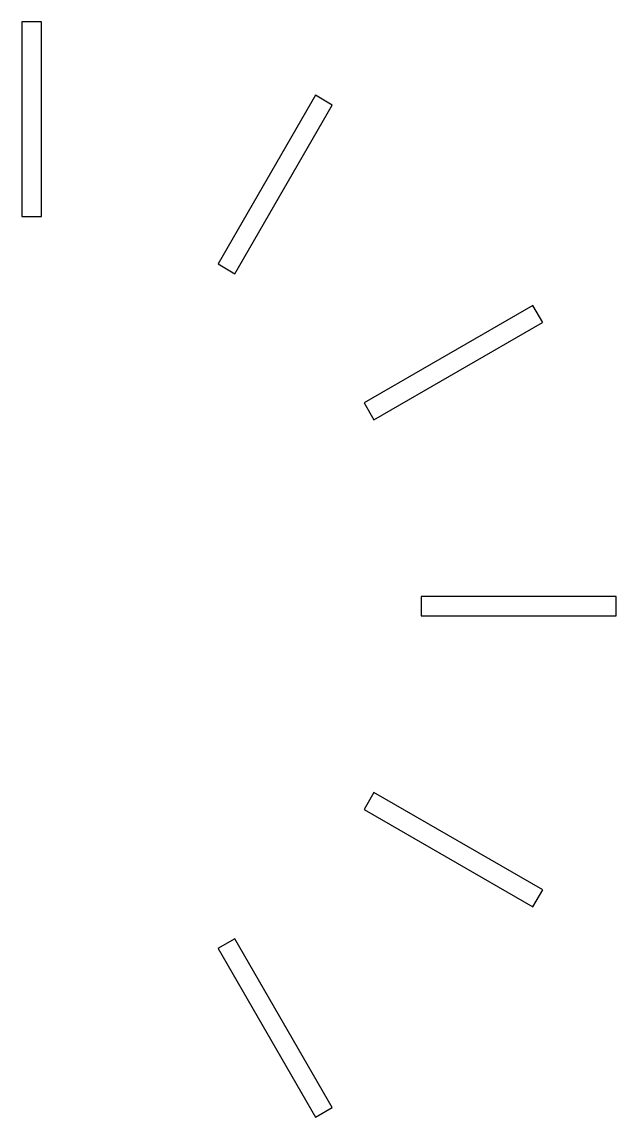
# Model space of a CAD drawing. Extents: x -1 to 128, y -71 to 138.
# Drawn here: x 111.49 to 121.25, y -13.89 to 4.11 of the extents above; entities that cross this region are included whole.
import ezdxf

# ---------------------------------------------------------------- set-up
doc = ezdxf.new("R2010")
doc.units = 0

msp = doc.modelspace()

# ---------------------------------------------------------------- linework, layer by layer
for p, q in [((111.492, 4.10682), (111.492, 0.906983)), ((111.812, 4.10682), (111.492, 4.10682)), ((111.812, 0.906983), (111.812, 4.10682)), ((116.313, 2.9006), (114.71308, 0.12946)), ((116.59, 2.74058), (116.312858, 2.9006)), ((114.99, -0.030559), (116.58992, 2.740581)), ((111.492, 0.906983), (111.812, 0.906983)), ((114.713, 0.129461), (114.990142, -0.030559)), ((119.886, -0.554645), (117.11458, -2.154565)), ((120.046, -0.831787), (119.88598, -0.554645)), ((117.274, -2.4317), (120.04542, -0.83178)), ((117.114, -2.15456), (117.27402, -2.431702)), ((121.252, -5.33323), (118.052, -5.33323)), ((118.052, -5.33323), (118.052, -5.65327)), ((121.252, -5.65327), (121.252, -5.33323)), ((118.052, -5.65327), (121.252, -5.65327)), ((117.274, -8.55451), (117.11398, -8.831652)), ((120.046, -10.1544), (117.27458, -8.55448)), ((117.114, -8.83165), (119.88542, -10.43157)), ((119.886, -10.4316), (120.04602, -10.154458)), ((114.99, -10.9557), (114.712858, -11.11572)), ((116.59, -13.7271), (114.99008, -10.95568)), ((114.713, -11.1157), (116.31292, -13.88712)), ((116.313, -13.8871), (116.590142, -13.72708))]:
    msp.add_line(p, q)

doc.saveas('drawing.dxf')
